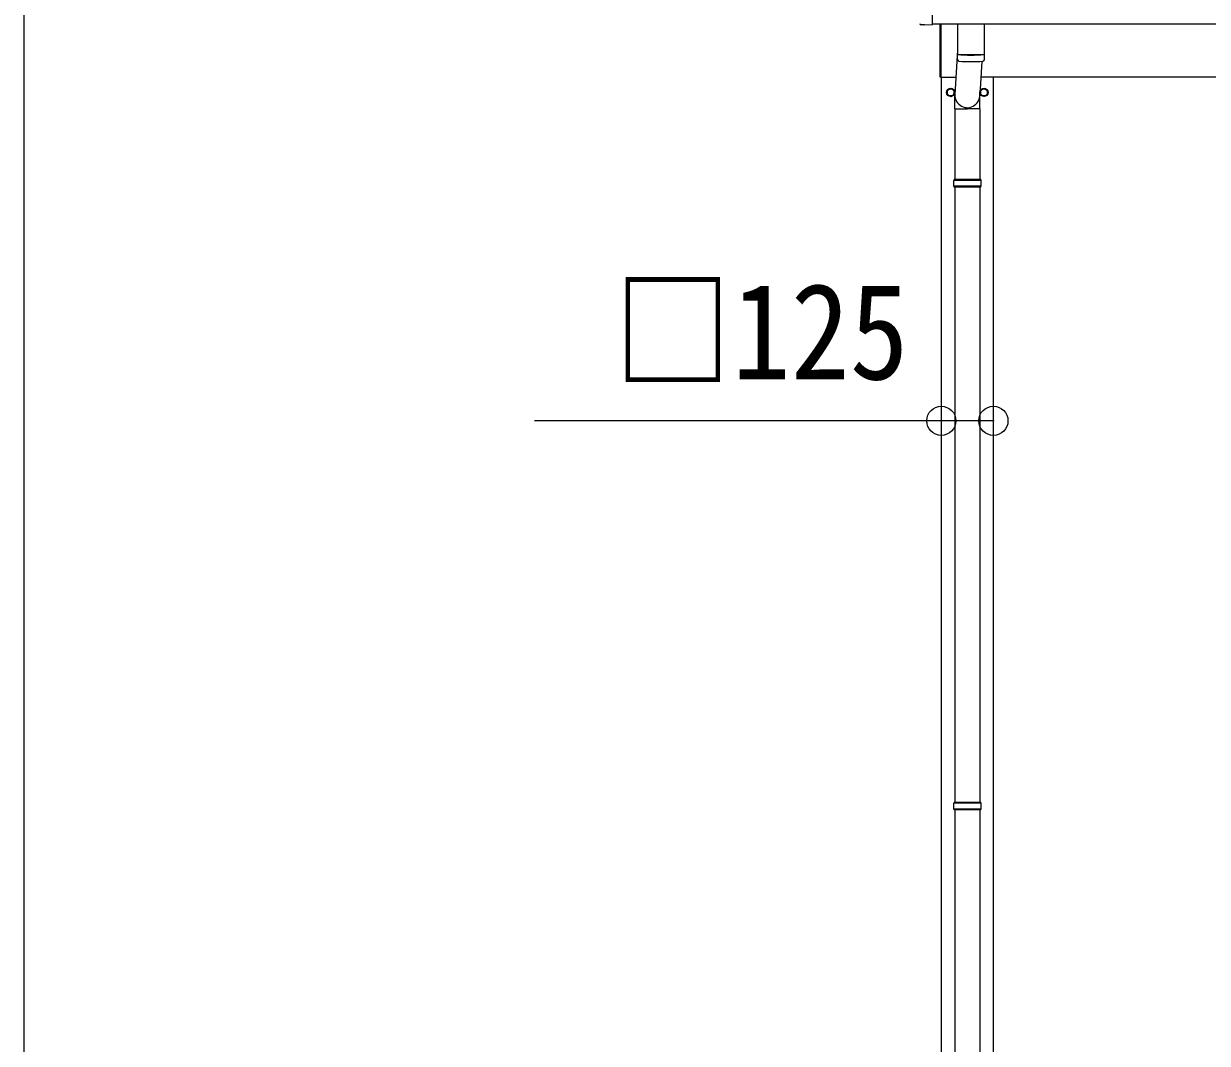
# Model space of a CAD drawing. Units: millimetres at full size, sheet at 1:70; details may follow other scales. Extents: x -19675 to 19675, y -13580 to 13580.
# Drawn here: x -19675 to -16835, y -7971 to -5524 of the extents above; entities that cross this region are included whole.
import ezdxf
from ezdxf.enums import TextEntityAlignment as Align

# ---------------------------------------------------------------- set-up
doc = ezdxf.new("R2010")
doc.units = ezdxf.units.MM
doc.header["$LTSCALE"] = 70
doc.header["$PDMODE"] = 32
doc.header["$PDSIZE"] = 70
for name, color, linetype, lineweight in [('0-2_TEXT1', 4, 'Continuous', 9), ('0-8_TABLE1', 6, 'Continuous', 9), ('0-9_DIM1', 7, 'Continuous', 9), ('F-0', 7, 'Continuous', 9)]:
    doc.layers.add(name, color=color, linetype=linetype, lineweight=lineweight)
doc.styles.add('ＭＳ ゴシック', font='')
doc.styles.get('ＭＳ ゴシック').set_extended_font_data('MS Gothic')

msp = doc.modelspace()

# ---------------------------------------------------------------- linework, layer by layer
at = {"layer": '0-2_TEXT1'}
for p, q in [((-17514.45, -5527.25), (-17521.37, -5526.89)), ((-17494.82, -5524.22), (-11496.32, -5524.22)), ((-17494.82, -5526.25), (-17494.82, -5527.25)), ((-17475.82, -5652.63), (-17475.82, -5524.32)), ((-17473.82, -5524.32), (-17473.82, -5652.63)), ((-17473.82, -5652.13), (-17437.78, -5652.13)), ((-17472.82, -5652.13), (-17472.82, -9652.13)), ((-11488.82, -5652.13), (-17377.67, -5652.13)), ((-17347.82, -9652.13), (-17347.82, -5652.13)), ((-17473.82, -5652.63), (-17475.82, -5652.63)), ((-17441.72, -5688.88), (-17441.82, -5688.88)), ((-17441.72, -5689.38), (-17441.82, -5689.38)), ((-17378.91, -5688.88), (-17378.81, -5688.88)), ((-17378.91, -5689.38), (-17378.81, -5689.38))]:
    msp.add_line(p, q, dxfattribs=at)
for points in [[(-17526.39, -5330.04), (-17494.82, -5328.39), (-17494.82, -5526.25)], [(-17513.7, -5526.98), (-17513.04, -5526.34), (-17494.82, -5527.25)]]:
    msp.add_lwpolyline(points, dxfattribs=at)
for points in [[(-17450.32, -5679.31), (-17458.82, -5684.22), (-17458.82, -5694.03), (-17450.32, -5698.94), (-17441.82, -5694.03), (-17441.82, -5684.22)], [(-17370.32, -5679.31), (-17361.82, -5684.22), (-17361.82, -5694.03), (-17370.32, -5698.94), (-17378.82, -5694.03), (-17378.82, -5684.22)]]:
    msp.add_lwpolyline(points, close=True, dxfattribs=at)
for centre, radius in [((-17450.32, -5689.13), 10), ((-17370.32, -5689.13), 10), ((-17450.32, -5689.13), 8.5), ((-17370.32, -5689.13), 8.5)]:
    msp.add_circle(centre, radius, dxfattribs=at)
for centre, start, end in [((-17450.32, -5689.13), 171.25399, 188.74601), ((-17450.32, -5689.13), 111.25399, 128.74601), ((-17450.32, -5689.13), 231.25399, 248.74601), ((-17450.32, -5689.13), 51.25399, 68.74601), ((-17450.32, -5689.13), 291.25399, 308.74601), ((-17450.32, -5689.13), 1.66581, 8.74601), ((-17450.32, -5689.13), 351.25399, 358.33419), ((-17370.32, -5689.13), 171.25399, 178.33419), ((-17370.32, -5689.13), 181.66581, 188.74601), ((-17370.32, -5689.13), 111.25399, 128.74601), ((-17370.32, -5689.13), 231.25399, 248.74601), ((-17370.32, -5689.13), 51.25399, 68.74601), ((-17370.32, -5689.13), 291.25399, 308.74601), ((-17370.32, -5689.13), 351.25399, 8.74601)]:
    msp.add_arc(centre, 8.6, start, end, dxfattribs=at)
for centre, major_axis, start_param, end_param in [((-17521.2, -5523.89), (-2.18, -2.07), 5.5252311, 7.0411395), ((-17514.39, -5526.25), (-0.727, -0.69), 0.7579542, 1.5707963)]:
    msp.add_ellipse(centre, major_axis=major_axis, ratio=0.9974, start_param=start_param, end_param=end_param, dxfattribs=at)
at = {"layer": '0-8_TABLE1'}
for p, q in [((-17472.82, -6477.15), (-18449.22, -6477.15)), ((-17347.82, -6477.15), (-17472.82, -6477.15))]:
    msp.add_line(p, q, dxfattribs=at)
for p in [(-17472.82, -6477.15), (-17347.82, -6477.15)]:
    msp.add_point(p, dxfattribs=at)
at = {"layer": '0-9_DIM1'}
for p, q in [((-17433.82, -5524.22), (-17433.82, -5597.28)), ((-17369.82, -5524.22), (-17369.82, -5597.28)), ((-17433.82, -5587.7), (-17440.37, -5694.17)), ((-17433.62, -5611.26), (-17433.85, -5598.28)), ((-17429.34, -5597.56), (-17429.32, -5598.56)), ((-17375.36, -5614.55), (-17380.26, -5694.17)), ((-17374.29, -5597.56), (-17374.31, -5598.56)), ((-17369.79, -5598.28), (-17370.01, -5611.26)), ((-17440.47, -5728.83), (-17440.47, -5694.17)), ((-17380.17, -5728.83), (-17380.17, -5694.17)), ((-17440.47, -5728.83), (-17410.32, -5728.83)), ((-17440.32, -5728.83), (-17440.32, -5898.13)), ((-17380.17, -5728.83), (-17410.32, -5728.83)), ((-17380.32, -5728.83), (-17380.32, -5898.13)), ((-17377.32, -5900.13), (-17443.32, -5900.13)), ((-17378.32, -5898.13), (-17442.32, -5898.13)), ((-17442.32, -5898.13), (-17442.32, -5900.13)), ((-17378.32, -5898.13), (-17378.32, -5900.13)), ((-17377.32, -5914.13), (-17443.32, -5914.13)), ((-17442.32, -5916.13), (-17442.32, -5914.13)), ((-17378.32, -5916.13), (-17442.32, -5916.13)), ((-17440.32, -5916.13), (-17440.32, -7393.13)), ((-17380.32, -5916.13), (-17380.32, -7393.13)), ((-17378.32, -5916.13), (-17378.32, -5914.13)), ((-17377.32, -7395.12), (-17443.32, -7395.12)), ((-17377.32, -7409.12), (-17443.32, -7409.12)), ((-17378.32, -7393.12), (-17442.32, -7393.12)), ((-17442.32, -7393.12), (-17442.32, -7395.12)), ((-17442.32, -7411.12), (-17442.32, -7409.12)), ((-17378.32, -7411.12), (-17442.32, -7411.12)), ((-17440.32, -7411.12), (-17440.32, -8943.13)), ((-17380.32, -7411.12), (-17380.32, -8943.13)), ((-17378.32, -7393.12), (-17378.32, -7395.12)), ((-17378.32, -7411.12), (-17378.32, -7409.12))]:
    msp.add_line(p, q, dxfattribs=at)
for centre, radius, start, end in [((-17401.82, -5117.54), 480.8, 266.18381, 273.81619), ((-17401.82, -5118.54), 480.8, 266.18381, 273.81619), ((-17430.2, -5611.02), 3.43, 183.91307, 262.91645), ((-17401.82, -5095.56), 519.67, 266.82357, 273.17802), ((-17373.43, -5611.02), 3.43, 277.00994, 356.09787), ((-17394.57, -5907.13), 49.25, 171.82876, 180.00002), ((-17394.57, -5907.13), 49.25, 180.00002, 188.17127), ((-17426.07, -5907.13), 49.25, 359.99998, 8.17124), ((-17426.07, -5907.13), 49.25, 351.82873, 359.99998), ((-17394.57, -7402.12), 49.25, 171.82876, 180.00002), ((-17394.57, -7402.12), 49.25, 180.00002, 188.17127), ((-17426.07, -7402.12), 49.25, 359.99998, 8.17124), ((-17426.07, -7402.12), 49.25, 351.82873, 359.99998)]:
    msp.add_arc(centre, radius, start, end, dxfattribs=at)
msp.add_ellipse((-17410.32, -5694.17), major_axis=(0, -31.56), ratio=0.952301, start_param=4.712389, end_param=7.9831455, dxfattribs=at)
at = {"layer": 'F-0', "color": 5, "lineweight": 5}
msp.add_line((-19674.8, 13580), (-19674.8, -13580), dxfattribs=at)

# ---------------------------------------------------------------- texts
at = {"layer": '0-8_TABLE1', "color": 7, "style": 'ＭＳ ゴシック', "width": 0.9}
msp.add_text('□125', height=230.9, dxfattribs=at).set_placement((-18258.87, -6447.19), align=Align.BOTTOM_LEFT)

doc.saveas('drawing.dxf')
